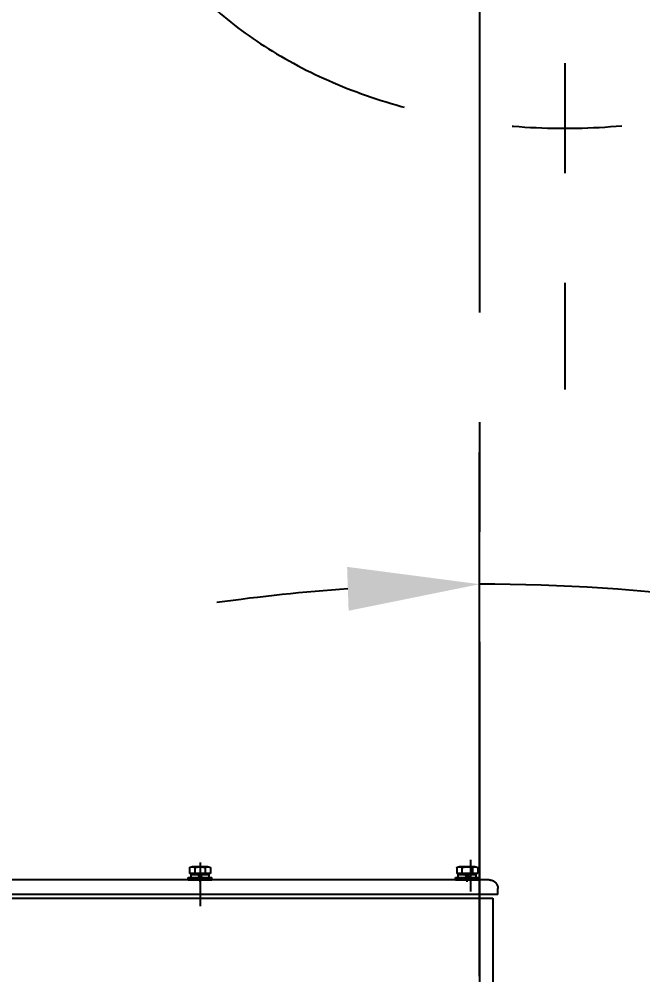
# Model space of a CAD drawing. Header units: millimetres. Extents: x 0 to 12600, y -349 to 8910.
# Drawn here: x 7616 to 8042, y 6428 to 7081 of the extents above; entities that cross this region are included whole.
import ezdxf

# ---------------------------------------------------------------- set-up
doc = ezdxf.new("R2010")
doc.units = ezdxf.units.MM
doc.header["$LTSCALE"] = 300
doc.linetypes.add('G', pattern=[2, 1.25, -0.25, 0.25, -0.25])
doc.linetypes.add('K', pattern=[2.5, 1.25, -0.25, 0.25, -0.25, 0.25, -0.25])
for name, color, linetype in [('02', 1, 'Continuous'), ('05', 142, 'G'), ('07', 6, 'K')]:
    doc.layers.add(name, color=color, linetype=linetype)
doc.styles.get("Standard").update_dxf_attribs({"font": 'isocp', "width": 0.707, "bigfont": 'intecad.shx'})
doc.dimstyles.new('INTE$2', dxfattribs={"dimscale": 30, "dimtxt": 3.5, "dimasz": 3, "dimexe": 3, "dimexo": 0, "dimgap": 1, "dimtad": 1, "dimtih": 1, "dimtoh": 1, "dimdec": 1, "dimdsep": 46, "dimtxsty": 'Standard', "dimcen": 0, "dimclrd": 1, "dimclre": 1, "dimclrt": 3, "dimaunit": 1, "dimadec": 0, "dimazin": 0, "dimtfac": 1, "dimtdec": 1, "dimtmove": 0, "dimatfit": 0, "dimfxl": 1, "dimarcsym": 0})

# ---------------------------------------------------------------- blocks, each defined once
blk = doc.blocks.new('*D9')
at = {"layer": '02', "color": 1, "linetype": 'Continuous', "lineweight": -2}
for p, q in [((7929.98, 6427.06), (7929.98, 6784.94)), ((8139.75, 6195.21), (8285.23, 6738.17)), ((8432.11, 6592.57), (8693.46, 6592.57))]:
    blk.add_line(p, q, dxfattribs=at)
for start, end in [(94.02125, 98.04251), (75, 90), (66.95253, 75), (66.95749, 70.97875)]:
    blk.add_arc((7929.98, 5412.34), 1282.6, start, end, dxfattribs=at)
at = {"layer": '02', "color": 1, "linetype": 'Continuous'}
for points in [[(7839.51, 6706.77), (7840.56, 6676.79), (7929.98, 6694.94)], [(8343.61, 6610.56), (8352.39, 6639.25), (8261.94, 6651.24)]]:
    blk.add_solid(points, dxfattribs=at)
at = {"layer": 'Defpoints', "color": 0, "linetype": 'Continuous'}
for p in [(8041.76, 6690.06), (7929.98, 6427.06), (8139.75, 6195.21), (8016.04, 5733.51), (7929.98, 4460.5)]:
    blk.add_point(p, dxfattribs=at)
at = {"layer": '02', "color": 3, "linetype": 'Continuous', "insert": (8607.79, 6675.07), "char_height": 105, "attachment_point": 5}
blk.add_mtext('15°', dxfattribs=at)
blk = doc.blocks.new('erewre')
at = {"layer": '05', "color": 142, "linetype": 'G'}
blk.add_line((9000.07, 9987.98), (9000.07, 7251.66), dxfattribs=at)
at = {"layer": '07', "color": 6, "linetype": 'K'}
blk.add_line((9058.32, 9633.29), (9058.32, 8960.43), dxfattribs=at)
at = {"layer": '07', "color": 6, "linetype": 'K', "extrusion": (0, 0, -1)}
blk.add_ellipse((9058.32, 9354.57), major_axis=(305, 0), ratio=0.707107, dxfattribs=at)
blk = doc.blocks.new('fer')
at = {"layer": '07', "color": 6, "linetype": 'K', "ltscale": 1.5}
for p, q in [((16132.68, 6616.3), (16132.68, 6637.8)), ((16127.99, 6632.62), (16127.99, 6628.47)), ((16129.79, 6633.17), (16140.57, 6633.17)), ((16131.58, 6632.62), (16131.58, 6628.47)), ((16138.77, 6632.62), (16138.77, 6628.47)), ((16142.37, 6632.62), (16142.37, 6628.47)), ((16310.49, 6632.62), (16310.49, 6628.47)), ((16312.29, 6633.17), (16323.07, 6633.17)), ((16314.08, 6632.62), (16314.08, 6628.47)), ((16317.68, 6635.98), (16317.68, 6606.27)), ((16321.27, 6632.62), (16321.27, 6628.47)), ((16324.87, 6632.62), (16324.87, 6628.47)), ((16120.18, 6624.17), (16510.18, 6624.17)), ((16143.18, 6625.77), (16127.18, 6625.77)), ((16127.18, 6624.17), (16127.18, 6625.77)), ((16143.18, 6624.17), (16127.18, 6624.17)), ((16127.99, 6628.47), (16142.37, 6628.47)), ((16129.38, 6627.87), (16128.78, 6628.47)), ((16129.03, 6627.87), (16141.33, 6627.87)), ((16129.03, 6625.77), (16129.03, 6627.87)), ((16141.33, 6625.77), (16129.03, 6625.77)), ((16140.98, 6627.87), (16129.38, 6627.87)), ((16134.97, 6627.87), (16133.99, 6625.77)), ((16135.18, 6624.96), (16135.18, 6628.68)), ((16135.18, 6622.82), (16135.18, 6627.12)), ((16135.39, 6625.77), (16136.37, 6627.87)), ((16140.98, 6627.87), (16141.58, 6628.47)), ((16141.33, 6625.77), (16141.33, 6627.87)), ((16143.18, 6624.17), (16143.18, 6625.77)), ((16310.49, 6628.47), (16324.87, 6628.47)), ((16311.88, 6627.87), (16311.28, 6628.47)), ((16323.48, 6627.87), (16311.88, 6627.87)), ((16323.48, 6627.87), (16324.08, 6628.47)), ((16114.18, 6614.17), (16114.18, 6618.17)), ((16114.18, 6614.17), (16516.18, 6614.17)), ((16117.68, 6611.68), (16117.68, 6468.68)), ((16512.68, 6611.68), (16117.68, 6611.68))]:
    blk.add_line(p, q, dxfattribs=at)
at = {"layer": '07', "color": 6, "linetype": 'K'}
for p, q in [((16325.68, 6625.77), (16309.68, 6625.77)), ((16309.68, 6624.17), (16309.68, 6625.77)), ((16325.68, 6624.17), (16309.68, 6624.17)), ((16311.53, 6625.77), (16311.53, 6627.87)), ((16311.53, 6627.87), (16323.83, 6627.87)), ((16323.83, 6625.77), (16311.53, 6625.77)), ((16313.18, 6624.17), (16313.18, 6625.77)), ((16317.47, 6627.87), (16316.49, 6625.77)), ((16317.68, 6624.96), (16317.68, 6628.68)), ((16317.68, 6622.82), (16317.68, 6627.12)), ((16317.89, 6625.77), (16318.87, 6627.87)), ((16322.18, 6624.17), (16322.18, 6625.77)), ((16323.83, 6625.77), (16323.83, 6627.87)), ((16325.68, 6624.17), (16325.68, 6625.77))]:
    blk.add_line(p, q, dxfattribs=at)
at = {"layer": '07', "color": 6, "linetype": 'K', "ltscale": 1.5}
for centre, radius, start, end in [((16129.79, 6629.99), 3.18, 55.61575, 124.38425), ((16135.18, 6621.28), 11.9, 72.41205, 107.58795), ((16140.57, 6629.99), 3.18, 55.61575, 124.38425), ((16312.29, 6629.99), 3.18, 55.61575, 124.38425), ((16317.68, 6621.28), 11.9, 72.41205, 107.58795), ((16323.07, 6629.99), 3.18, 55.61575, 124.38425), ((16120.18, 6618.17), 6, 90, 180)]:
    blk.add_arc(centre, radius, start, end, dxfattribs=at)

msp = doc.modelspace()

# ---------------------------------------------------------------- block references
at = {"layer": '07'}
msp.add_blockref('erewre', (-1070.1, -2132.33), dxfattribs=at)
at = {"layer": '07', "xscale": -1}
msp.add_blockref('fer', (24056.73, -131.32), dxfattribs=at)

# ---------------------------------------------------------------- dimensions: what is measured, and where the dimension line sits
at = {"layer": '02', "color": 1, "linetype": 'Continuous'}
dim = msp.add_angular_dim_2l(base=(8041.76, 6690.06), line1=((8016.04, 5733.51), (8139.75, 6195.21)), line2=((7929.98, 4460.5), (7929.98, 6427.06)), dimstyle='INTE$2', dxfattribs=at)
dim.commit()
dim.dimension.update_dxf_attribs({"geometry": '*D9', "text_midpoint": (8607.79, 6675.07)})

doc.saveas('drawing.dxf')
